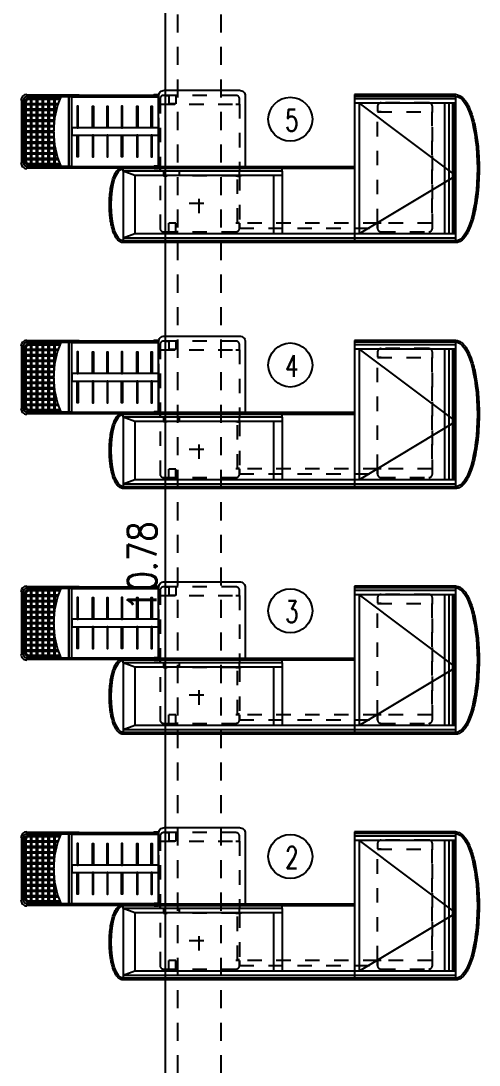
# Model space of a CAD drawing. Header units: millimetres. Extents: x -129 to 3172, y -143 to 919.
# Drawn here: x -6.37 to -3.2, y 15.19 to 22.41 of the extents above; entities that cross this region are included whole.
import ezdxf

# ---------------------------------------------------------------- set-up
doc = ezdxf.new("R2010")
doc.units = ezdxf.units.MM
doc.header["$LTSCALE"] = 0.1
for name, pattern in [('CENTER', [2, 1.25, -0.25, 0.25, -0.25]), ('DASHED', [0.75, 0.5, -0.25]), ('HIDDEN', [9.525, 6.35, -3.175]), ('HIDDEN2', [0.1875, 0.125, -0.0625])]:
    doc.linetypes.add(name, pattern=pattern)
doc.layers.add('A-PROYECCION PISODUCTO', color=8, linetype='HIDDEN2', plot=False)
for name, color, linetype in [('E-CHECK OUT', 8, 'Continuous'), ('E-TXT', 7, 'Continuous'), ('zA-COTAS', 1, 'Continuous')]:
    doc.layers.add(name, color=color, linetype=linetype)
doc.styles.add('ROMANS', font='ROMANS.SHX', dxfattribs={"width": 0.8, "height": 0.2})
doc.styles.add('TESTI15', font='romans.shx', dxfattribs={"width": 0.9, "height": 1.5})
doc.dimstyles.new('COTA 1-125', dxfattribs={"dimtxt": 0.2, "dimasz": 0.15, "dimexe": 0.08, "dimexo": 0.08, "dimgap": 0.06, "dimtad": 1, "dimzin": 0, "dimdsep": 46, "dimtxsty": 'ROMANS', "dimblk": 'ARCHTICK', "dimcen": 0, "dimclrd": 256, "dimclre": 8, "dimclrt": 3, "dimadec": 0, "dimazin": 0, "dimtfac": 1, "dimtofl": 0, "dimtmove": 0, "dimatfit": 3, "dimldrblk": 'ARCHTICK', "dimfxl": 1, "dimtolj": 1, "dimtzin": 0, "dimlwd": -1, "dimlwe": -1, "dimarcsym": 0})

# ---------------------------------------------------------------- blocks, each defined once
blk = doc.blocks.new('A$C27BA56E8')
at = {"layer": 'E-CHECK OUT'}
for p, q in [((0, 162), (0, 2462)), ((12, 162), (12, 2462)), ((30, 2462), (12, 2462)), ((30, 162), (30, 2462)), ((494, 2462), (30, 2462)), ((60, 2382), (30, 2462)), ((464, 2382), (494, 2462)), ((494, 1362), (494, 2462)), ((494, 2462), (512, 2462)), ((512, 862), (512, 2462)), ((524, 862), (524, 2462)), ((60, 162), (60, 2382)), ((464, 2382), (60, 2382)), ((464, 1362), (464, 2382)), ((464, 1422), (60, 1422)), ((494, 1362), (60, 1362)), ((494, 1362), (512, 1362)), ((1024, 862), (12, 862)), ((964, 830), (60, 830)), ((462, 162), (60, 830)), ((964, 830), (462, 162)), ((964, 162), (964, 862)), ((994, 162), (994, 862)), ((1012, 162), (1012, 862)), ((1024, 162), (1024, 862)), ((60, 237), (964, 237)), ((12, 162), (1012, 162)), ((60, 206.1), (964, 206.1)), ((60, 182.5), (964, 182.5)), ((60, 167.7), (964, 167.7))]:
    blk.add_line(p, q, dxfattribs=at)
at = {"layer": 'E-CHECK OUT', "linetype": 'DASHED', "ltscale": 5}
for p, q in [((75, 2162), (75, 2147)), ((75, 2147), (134, 2147)), ((75, 2082), (75, 2097)), ((75, 2097), (134, 2097)), ((134, 2097), (134, 2147)), ((960, 2097), (960, 2147)), ((1019, 2147), (960, 2147)), ((1019, 2097), (960, 2097)), ((1019, 2162), (1019, 2147)), ((1019, 2082), (1019, 2097)), ((462, 1682), (462, 2073)), ((462, 2073), (494, 2073))]:
    blk.add_line(p, q, dxfattribs=at)
at = {"layer": 'E-CHECK OUT', "linetype": 'CENTER'}
for p, q in [((272.2, 2004.2), (272.2, 1867.1)), ((203.6, 1935.7), (340.7, 1935.7))]:
    blk.add_line(p, q, dxfattribs=at)
at = {"layer": 'E-CHECK OUT', "linetype": 'DASHED'}
blk.add_lwpolyline([(959, 1682), (959, 1657), (994, 1657, 0.414214), (1019, 1682), (1019, 2182, 0.414214), (994, 2207), (100, 2207, 0.414214), (75, 2182), (75, 1682, 0.414214), (100, 1657), (135, 1657), (135, 1682)], format="xyb", dxfattribs=at)
at = {"layer": 'E-CHECK OUT', "linetype": 'DASHED', "ltscale": 5}
blk.add_lwpolyline([(462, 1682), (462, 1657), (494, 1657), (494, 2182), (462, 2182), (462, 2157)], dxfattribs=at)
for points in [[(959, 1657), (494, 1657), (494, 2205), (959, 2205)], [(138, 1657), (138, 1670), (461, 1670), (461, 1657)], [(135, 703), (135, 1657), (100, 1657), (100, 703)], [(135, 326), (135, 703), (905, 703), (905, 326)]]:
    blk.add_lwpolyline(points, close=True, dxfattribs=at)
at = {"layer": 'E-CHECK OUT'}
blk.add_lwpolyline([(1014, 1617), (524, 1617), (524, 2217), (1014, 2217, -0.414214), (1054, 2177), (1054, 1657, -0.414214)], format="xyb", close=True, dxfattribs=at)
at = {"layer": 'E-CHECK OUT', "linetype": 'DASHED', "ltscale": 5}
blk.add_lwpolyline([(135, 678), (135, 703), (100, 703, 0.414214), (75, 678), (75, 348, 0.414214), (100, 323), (942, 323, 0.414214), (967, 348), (967, 678, 0.414214), (942, 703), (907, 703), (907, 678)], format="xyb", dxfattribs=at)
blk.add_circle((461, 1653.5), 3.5, dxfattribs=at)
at = {"layer": 'E-CHECK OUT', "extrusion": (0, 0, -1)}
for centre, major_axis, ratio in [((262, 2462), (250, 0), 0.332), ((512, 162), (-500, 0), 0.3)]:
    blk.add_ellipse(centre, major_axis=major_axis, ratio=ratio, start_param=3.141593, end_param=6.283185, dxfattribs=at)
at = {"layer": 'E-CHECK OUT'}
for points, knots in [([(0, 2462), (0, 2464.8), (0.3, 2467.6), (1.5, 2473.1), (2.3, 2475.8), (4.6, 2481), (5.9, 2483.6), (9.1, 2488.4), (10.9, 2490.8), (14.9, 2495.3), (17, 2497.5), (24.2, 2504), (29.8, 2508.1), (42.4, 2515.7), (49.4, 2519.4), (64.7, 2526.1), (73, 2529.3), (90.8, 2535.2), (100.3, 2537.9), (120.2, 2542.8), (130.7, 2545), (152.4, 2548.9), (163.7, 2550.5), (192.4, 2554), (210.1, 2555.4), (245.9, 2557), (264.1, 2557.2), (300.2, 2556.3), (318.1, 2555.1), (352.9, 2551.7), (369.7, 2549.3), (399, 2543.9), (411.7, 2541), (435.5, 2534.6), (446.6, 2530.9), (465.1, 2523.7), (472.9, 2520.2), (487, 2512.7), (493.3, 2508.7), (502.8, 2501.4), (506.3, 2498.2), (512.5, 2491.6), (515.3, 2488.1), (519, 2481.8), (520.4, 2479), (522.4, 2473.4), (523.2, 2470.5), (523.9, 2465.7), (524, 2463.9), (524, 2462)], [3.141593, 3.141593, 3.141593, 3.141593, 3.212242, 3.212242, 3.282891, 3.282891, 3.35354, 3.35354, 3.42419, 3.42419, 3.494839, 3.494839, 3.639748, 3.639748, 3.784657, 3.784657, 3.929565, 3.929565, 4.074474, 4.074474, 4.219383, 4.219383, 4.364292, 4.364292, 4.57813, 4.57813, 4.791967, 4.791967, 5.005805, 5.005805, 5.219642, 5.219642, 5.398692, 5.398692, 5.577742, 5.577742, 5.726636, 5.726636, 5.87553, 5.87553, 5.981052, 5.981052, 6.086575, 6.086575, 6.161424, 6.161424, 6.236273, 6.236273, 6.283185, 6.283185, 6.283185, 6.283185]), ([(1024, 162), (1024, 157.9), (1023.6, 153.8), (1021.8, 145.7), (1020.5, 141.7), (1017.1, 133.9), (1015, 130.1), (1010.1, 122.7), (1007.3, 119), (1001.1, 112), (997.6, 108.6), (986.1, 98.3), (977, 91.7), (956.2, 79), (944.5, 73), (918.8, 61.6), (904.8, 56.1), (874.6, 45.9), (858.4, 41.1), (824, 32.3), (805.9, 28.2), (768.1, 20.8), (748.4, 17.5), (707.7, 11.7), (686.7, 9.2), (643.9, 5.1), (622, 3.5), (568.3, 0.6), (536.2, -0.1), (472, 0.2), (440, 1.2), (377.2, 5.2), (346.4, 8.1), (287.2, 15.5), (258.7, 20.1), (210.9, 29.7), (190.9, 34.4), (153.3, 44.7), (135.8, 50.3), (103.5, 62.2), (88.8, 68.5), (64.9, 80.7), (55.3, 86.4), (38.1, 98.2), (30.6, 104.4), (19.9, 115.1), (16.1, 119.6), (9.6, 128.9), (6.9, 133.6), (3.3, 142.4), (2, 146.4), (0.4, 154.2), (0, 158.1), (0, 162)], [3.141593, 3.141593, 3.141593, 3.141593, 3.206527, 3.206527, 3.271462, 3.271462, 3.336397, 3.336397, 3.401332, 3.401332, 3.466266, 3.466266, 3.600113, 3.600113, 3.733959, 3.733959, 3.867805, 3.867805, 4.001651, 4.001651, 4.135497, 4.135497, 4.269343, 4.269343, 4.40319, 4.40319, 4.537036, 4.537036, 4.728104, 4.728104, 4.919173, 4.919173, 5.110242, 5.110242, 5.301311, 5.301311, 5.451344, 5.451344, 5.601378, 5.601378, 5.751412, 5.751412, 5.872815, 5.872815, 5.994219, 5.994219, 6.075923, 6.075923, 6.157627, 6.157627, 6.221753, 6.221753, 6.283185, 6.283185, 6.283185, 6.283185])]:
    blk.add_open_spline(points, degree=3, knots=knots, dxfattribs=at)
blk = doc.blocks.new('A$C625D75F2')
at = {"layer": 'E-CHECK OUT'}
for p, q in [((0.041, 0.9365), (0.041, 0.9525)), ((0.471, 0.9475), (0.041, 0.9475)), ((0.471, 0.9365), (0.471, 0.9525)), ((0.016, 0.9115), (0, 0.9115)), ((0.005, 0.9115), (0.005, 0.5504)), ((0.016, 0.9115), (0.016, 0.6765)), ((0.026, 0.9015), (0.026, 0.6807)), ((0.034, 0.8985), (0.034, 0.684)), ((0.0625, 0.8862), (0.034, 0.8862)), ((0.0625, 0.8782), (0.034, 0.8782)), ((0.471, 0.9365), (0.041, 0.9365)), ((0.461, 0.9265), (0.051, 0.9265)), ((0.458, 0.9185), (0.054, 0.9185)), ((0.0625, 0.9185), (0.0625, 0.6945)), ((0.0705, 0.9185), (0.0705, 0.6972)), ((0.1005, 0.8862), (0.0705, 0.8862)), ((0.1005, 0.8782), (0.0705, 0.8782)), ((0.1005, 0.9185), (0.1005, 0.706)), ((0.1085, 0.9185), (0.1085, 0.7081)), ((0.1385, 0.8862), (0.1085, 0.8862)), ((0.1385, 0.8782), (0.1085, 0.8782)), ((0.1385, 0.9185), (0.1385, 0.7149)), ((0.1465, 0.9185), (0.1465, 0.7164)), ((0.1765, 0.8862), (0.1465, 0.8862)), ((0.1765, 0.8782), (0.1465, 0.8782)), ((0.1765, 0.9185), (0.1765, 0.7212)), ((0.1845, 0.9185), (0.1845, 0.7222)), ((0.2145, 0.8862), (0.1845, 0.8862)), ((0.2145, 0.8782), (0.1845, 0.8782)), ((0.2145, 0.9185), (0.2145, 0.7251)), ((0.2225, 0.9185), (0.2225, 0.7256)), ((0.2525, 0.8862), (0.2225, 0.8862)), ((0.2525, 0.8782), (0.2225, 0.8782)), ((0.2525, 0.9185), (0.2525, 0.7265)), ((0.2605, 0.9185), (0.2605, 0.7265)), ((0.2905, 0.8862), (0.2605, 0.8862)), ((0.2905, 0.8782), (0.2605, 0.8782)), ((0.2905, 0.9185), (0.2905, 0.7255)), ((0.2985, 0.9185), (0.2985, 0.725)), ((0.3285, 0.8862), (0.2985, 0.8862)), ((0.3285, 0.8782), (0.2985, 0.8782)), ((0.3285, 0.9185), (0.3285, 0.7221)), ((0.3365, 0.9185), (0.3365, 0.7211)), ((0.3665, 0.8862), (0.3365, 0.8862)), ((0.3665, 0.8782), (0.3365, 0.8782)), ((0.3665, 0.9185), (0.3665, 0.7163)), ((0.3745, 0.9185), (0.3745, 0.7147)), ((0.4045, 0.8862), (0.3745, 0.8862)), ((0.4045, 0.8782), (0.3745, 0.8782)), ((0.4045, 0.9185), (0.4045, 0.7079)), ((0.4125, 0.9185), (0.4125, 0.7058)), ((0.4425, 0.8862), (0.4125, 0.8862)), ((0.4425, 0.8782), (0.4125, 0.8782)), ((0.4425, 0.9185), (0.4425, 0.6968)), ((0.4505, 0.9185), (0.4505, 0.6942)), ((0.4505, 0.9185), (0.4505, 0.6942)), ((0.4505, 0.9185), (0.4505, 0.6942)), ((0.478, 0.8862), (0.4505, 0.8862)), ((0.478, 0.8782), (0.4505, 0.8782)), ((0.478, 0.684), (0.478, 0.8985)), ((0.486, 0.6807), (0.486, 0.9015)), ((0.496, 0.6765), (0.496, 0.9115)), ((0.496, 0.9115), (0.512, 0.9115)), ((0.507, 0.5504), (0.507, 0.9115)), ((0.0625, 0.8459), (0.034, 0.8459)), ((0.0625, 0.8379), (0.034, 0.8379)), ((0.0625, 0.8056), (0.034, 0.8056)), ((0.0625, 0.7976), (0.034, 0.7976)), ((0.1005, 0.8459), (0.0705, 0.8459)), ((0.1005, 0.8379), (0.0705, 0.8379)), ((0.1005, 0.8056), (0.0705, 0.8056)), ((0.1005, 0.7976), (0.0705, 0.7976)), ((0.1385, 0.8459), (0.1085, 0.8459)), ((0.1385, 0.8379), (0.1085, 0.8379)), ((0.1385, 0.8056), (0.1085, 0.8056)), ((0.1385, 0.7976), (0.1085, 0.7976)), ((0.1765, 0.8459), (0.1465, 0.8459)), ((0.1765, 0.8379), (0.1465, 0.8379)), ((0.1765, 0.8056), (0.1465, 0.8056)), ((0.1765, 0.7976), (0.1465, 0.7976)), ((0.2145, 0.8459), (0.1845, 0.8459)), ((0.2145, 0.8379), (0.1845, 0.8379)), ((0.2145, 0.8056), (0.1845, 0.8056)), ((0.2145, 0.7976), (0.1845, 0.7976)), ((0.2525, 0.8459), (0.2225, 0.8459)), ((0.2525, 0.8379), (0.2225, 0.8379)), ((0.2525, 0.8056), (0.2225, 0.8056)), ((0.2525, 0.7976), (0.2225, 0.7976)), ((0.2905, 0.8459), (0.2605, 0.8459)), ((0.2905, 0.8379), (0.2605, 0.8379)), ((0.2905, 0.8056), (0.2605, 0.8056)), ((0.2905, 0.7976), (0.2605, 0.7976)), ((0.3285, 0.8459), (0.2985, 0.8459)), ((0.3285, 0.8379), (0.2985, 0.8379)), ((0.3285, 0.8056), (0.2985, 0.8056)), ((0.3285, 0.7976), (0.2985, 0.7976)), ((0.3665, 0.8459), (0.3365, 0.8459)), ((0.3665, 0.8379), (0.3365, 0.8379)), ((0.3665, 0.8056), (0.3365, 0.8056)), ((0.3665, 0.7976), (0.3365, 0.7976)), ((0.4045, 0.8459), (0.3745, 0.8459)), ((0.4045, 0.8379), (0.3745, 0.8379)), ((0.4045, 0.8056), (0.3745, 0.8056)), ((0.4045, 0.7976), (0.3745, 0.7976)), ((0.4425, 0.8459), (0.4125, 0.8459)), ((0.4425, 0.8379), (0.4125, 0.8379)), ((0.4425, 0.8056), (0.4125, 0.8056)), ((0.4425, 0.7976), (0.4125, 0.7976)), ((0.478, 0.8459), (0.4505, 0.8459)), ((0.478, 0.8379), (0.4505, 0.8379)), ((0.478, 0.8056), (0.4505, 0.8056)), ((0.478, 0.7976), (0.4505, 0.7976)), ((0.0625, 0.7654), (0.034, 0.7654)), ((0.0625, 0.7574), (0.034, 0.7574)), ((0.0625, 0.7251), (0.034, 0.7251)), ((0.1005, 0.7654), (0.0705, 0.7654)), ((0.1005, 0.7574), (0.0705, 0.7574)), ((0.1005, 0.7251), (0.0705, 0.7251)), ((0.1385, 0.7654), (0.1085, 0.7654)), ((0.1385, 0.7574), (0.1085, 0.7574)), ((0.1385, 0.7251), (0.1085, 0.7251)), ((0.1765, 0.7654), (0.1465, 0.7654)), ((0.1765, 0.7574), (0.1465, 0.7574)), ((0.1765, 0.7251), (0.1465, 0.7251)), ((0.2145, 0.7654), (0.1845, 0.7654)), ((0.2145, 0.7574), (0.1845, 0.7574)), ((0.2145, 0.7251), (0.1845, 0.7251)), ((0.2525, 0.7654), (0.2225, 0.7654)), ((0.2525, 0.7574), (0.2225, 0.7574)), ((0.2525, 0.7251), (0.2225, 0.7251)), ((0.2905, 0.7654), (0.2605, 0.7654)), ((0.2905, 0.7574), (0.2605, 0.7574)), ((0.2905, 0.7251), (0.2605, 0.7251)), ((0.3285, 0.7654), (0.2985, 0.7654)), ((0.3285, 0.7574), (0.2985, 0.7574)), ((0.3285, 0.7251), (0.2985, 0.7251)), ((0.3665, 0.7654), (0.3365, 0.7654)), ((0.3665, 0.7574), (0.3365, 0.7574)), ((0.3665, 0.7251), (0.3365, 0.7251)), ((0.4045, 0.7654), (0.3745, 0.7654)), ((0.4045, 0.7574), (0.3745, 0.7574)), ((0.4045, 0.7251), (0.3745, 0.7251)), ((0.4425, 0.7654), (0.4125, 0.7654)), ((0.4425, 0.7574), (0.4125, 0.7574)), ((0.4425, 0.7251), (0.4125, 0.7251)), ((0.478, 0.7654), (0.4505, 0.7654)), ((0.478, 0.7574), (0.4505, 0.7574)), ((0.478, 0.7251), (0.4505, 0.7251)), ((0.016, 0.6765), (0.016, 0.6005)), ((0.0625, 0.7171), (0.034, 0.7171)), ((0.036, 0.6848), (0.034, 0.6848)), ((0.1005, 0.7171), (0.0705, 0.7171)), ((0.1385, 0.7171), (0.1085, 0.7171)), ((0.3665, 0.7171), (0.362, 0.7171)), ((0.4045, 0.7171), (0.3745, 0.7171)), ((0.4425, 0.7171), (0.4125, 0.7171)), ((0.478, 0.7171), (0.4505, 0.7171)), ((0.478, 0.6848), (0.476, 0.6848)), ((0.496, 0.6005), (0.496, 0.6765)), ((0.016, 0.6005), (0.015, 0.03)), ((0.016, 0.6205), (0.496, 0.6205)), ((0.496, 0.6205), (0.016, 0.6205)), ((0.016, 0.6005), (0.496, 0.6005)), ((0.016, 0.6005), (0.496, 0.6005)), ((0.496, 0.6005), (0.496, 0.0005)), ((0.005, 0.5504), (0.005, 0.03)), ((0.507, 0.5504), (0.507, 0.0305)), ((0.016, 0.0005), (0.496, 0.0005)), ((0.016, 0.0005), (0.496, 0.0005)), ((0.016, 0.0005), (0.496, 0.0005)), ((0.016, 0.0005), (0.496, 0.0005))]:
    blk.add_line(p, q, dxfattribs=at)
at = {"layer": 'E-CHECK OUT', "linetype": 'Continuous'}
blk.add_line((0.35, 0.0005), (0.016, 0.0005), dxfattribs=at)
at = {"layer": 'E-CHECK OUT'}
for points in [[(0.282, 0.0005), (0.282, 0.6005), (0.23, 0.6005), (0.23, 0.0005)], [(0.23, 0.5625), (0.23, 0.5565), (0.08, 0.5565), (0.08, 0.5625)], [(0.282, 0.5625), (0.282, 0.5565), (0.432, 0.5565), (0.432, 0.5625)], [(0.23, 0.4505), (0.23, 0.4565), (0.08, 0.4565), (0.08, 0.4505)], [(0.282, 0.4505), (0.282, 0.4565), (0.432, 0.4565), (0.432, 0.4505)], [(0.23, 0.3505), (0.23, 0.3565), (0.08, 0.3565), (0.08, 0.3505)], [(0.282, 0.3505), (0.282, 0.3565), (0.432, 0.3565), (0.432, 0.3505)], [(0.23, 0.2565), (0.23, 0.2505), (0.08, 0.2505), (0.08, 0.2565)], [(0.282, 0.2565), (0.282, 0.2505), (0.432, 0.2505), (0.432, 0.2565)], [(0.23, 0.1445), (0.23, 0.1505), (0.08, 0.1505), (0.08, 0.1445)], [(0.282, 0.1445), (0.282, 0.1505), (0.432, 0.1505), (0.432, 0.1445)], [(0, 0), (0.016, 0), (0.016, 0.03), (0, 0.03)], [(0.23, 0.0445), (0.23, 0.0505), (0.08, 0.0505), (0.08, 0.0445)], [(0.23, 0.0445), (0.23, 0.0505), (0.08, 0.0505), (0.08, 0.0445)], [(0.282, 0.0445), (0.282, 0.0505), (0.432, 0.0505), (0.432, 0.0445)], [(0.282, 0.0445), (0.282, 0.0505), (0.432, 0.0505), (0.432, 0.0445)], [(0.5121, 0.0005), (0.4961, 0.0005), (0.4961, 0.0305), (0.5121, 0.0305)]]:
    blk.add_lwpolyline(points, close=True, dxfattribs=at)
for centre, radius, start, end in [((0.041, 0.9115), 0.041, 90, 180), ((0.471, 0.9115), 0.041, 0, 90), ((0.041, 0.9115), 0.025, 90, 180), ((0.051, 0.9015), 0.025, 90, 180), ((0.054, 0.8985), 0.02, 90, 180), ((0.458, 0.8985), 0.02, 0, 90), ((0.461, 0.9015), 0.025, 0, 90), ((0.471, 0.9115), 0.025, 0, 90), ((0.256, 0.1255), 0.601, 66.46342, 113.53658)]:
    blk.add_arc(centre, radius, start, end, dxfattribs=at)
blk = doc.blocks.new('_ARCHTICK')
at = {"color": 0, "linetype": 'ByBlock', "const_width": 0.15}
blk.add_lwpolyline([(-0.5, -0.5), (0.5, 0.5)], dxfattribs=at)
blk = doc.blocks.new('*D484')
at = {"layer": 'Defpoints', "color": 0, "transparency": 16777216}
for p in [(-5.407, 24.0344, -0.0018), (-5.407, 13.2495, -0.0018), (-5.3671, 13.2495)]:
    blk.add_point(p, dxfattribs=at)
at = {"layer": 'zA-COTAS', "transparency": 16777216}
blk.add_line((-5.3671, 24.0344), (-5.3671, 13.2495), dxfattribs=at)
at = {"layer": 'zA-COTAS', "color": 8, "linetype": 'HIDDEN', "transparency": 16777216}
for p, q in [((-5.327, 24.0344), (-5.2871, 24.0344)), ((-5.327, 13.2495), (-5.2871, 13.2495))]:
    blk.add_line(p, q, dxfattribs=at)
at = {"layer": 'zA-COTAS', "transparency": 16777216, "xscale": 0.15, "yscale": 0.15, "zscale": 0.15}
for p, rotation in [((-5.3671, 24.0344), 90), ((-5.3671, 13.2495), 270)]:
    blk.add_blockref('_ARCHTICK', p, dxfattribs=dict(at, rotation=rotation))
at = {"layer": 'zA-COTAS', "color": 3, "transparency": 16777216, "insert": (-5.5271, 18.642), "char_height": 0.2, "attachment_point": 5, "rotation": 90, "style": 'ROMANS'}
blk.add_mtext('\\A1;10.78', dxfattribs=at)

msp = doc.modelspace()

# ---------------------------------------------------------------- linework, layer by layer
at = {"layer": 'A-PROYECCION PISODUCTO', "ltscale": 10}
for p, q in [((-5.2823, 24.0344, 0.0093), (-5.2823, 0.1851, 0.0093)), ((-4.9823, 24.0344, 0.0093), (-4.9823, 0.0543, 0.0093))]:
    msp.add_line(p, q, dxfattribs=at)
at = {"layer": 'E-TXT'}
for centre in [(-4.5023, 21.734), (-4.5023, 20.034), (-4.5023, 18.334), (-4.5023, 16.634)]:
    msp.add_circle(centre, 0.1524, dxfattribs=at)

# ---------------------------------------------------------------- block references
at = {"layer": 'E-CHECK OUT', "rotation": 89.99999999999999}
for p in [(-5.4133, 21.3932), (-5.4133, 19.6932), (-5.4133, 17.9932), (-5.4133, 16.2932)]:
    msp.add_blockref('A$C625D75F2', p, dxfattribs=at)
at = {"layer": 'E-CHECK OUT', "xscale": 0.001000000000004775, "yscale": 0.001000000000004775, "zscale": 0.001000000000004775, "rotation": 89.99999999999999}
for p in [(-3.1966, 20.8804, 0.0093), (-3.1966, 19.1804, 0.0093), (-3.1966, 17.4804, 0.0093), (-3.1966, 15.7804, 0.0093)]:
    msp.add_blockref('A$C27BA56E8', p, dxfattribs=at)

# ---------------------------------------------------------------- texts
at = {"layer": 'E-TXT', "char_height": 0.15, "attachment_point": 7, "style": 'TESTI15'}
for s, insert in [('{\\W0.7;5}', (-4.5366, 21.6524)), ('{\\W0.7;4}', (-4.5366, 19.9524)), ('{\\W0.7;3}', (-4.5366, 18.2524)), ('{\\W0.7;2}', (-4.5366, 16.5524))]:
    msp.add_mtext_dynamic_manual_height_columns(s, width=1.597777, gutter_width=12.5, heights=[0], dxfattribs=dict(at, insert=insert))

# ---------------------------------------------------------------- dimensions: what is measured, and where the dimension line sits
at = {"layer": 'zA-COTAS'}
dim = msp.add_linear_dim(base=(-5.3671, 13.2495, 0.0219), p1=(-5.407, 24.0344, 0.0201), p2=(-5.407, 13.2495, 0.0201), angle=90, dimstyle='COTA 1-125', dxfattribs=at)
dim.commit()
dim.dimension.update_dxf_attribs({"geometry": '*D484', "text_midpoint": (-5.5271, 18.642, 0.0219)})

doc.saveas('drawing.dxf')
